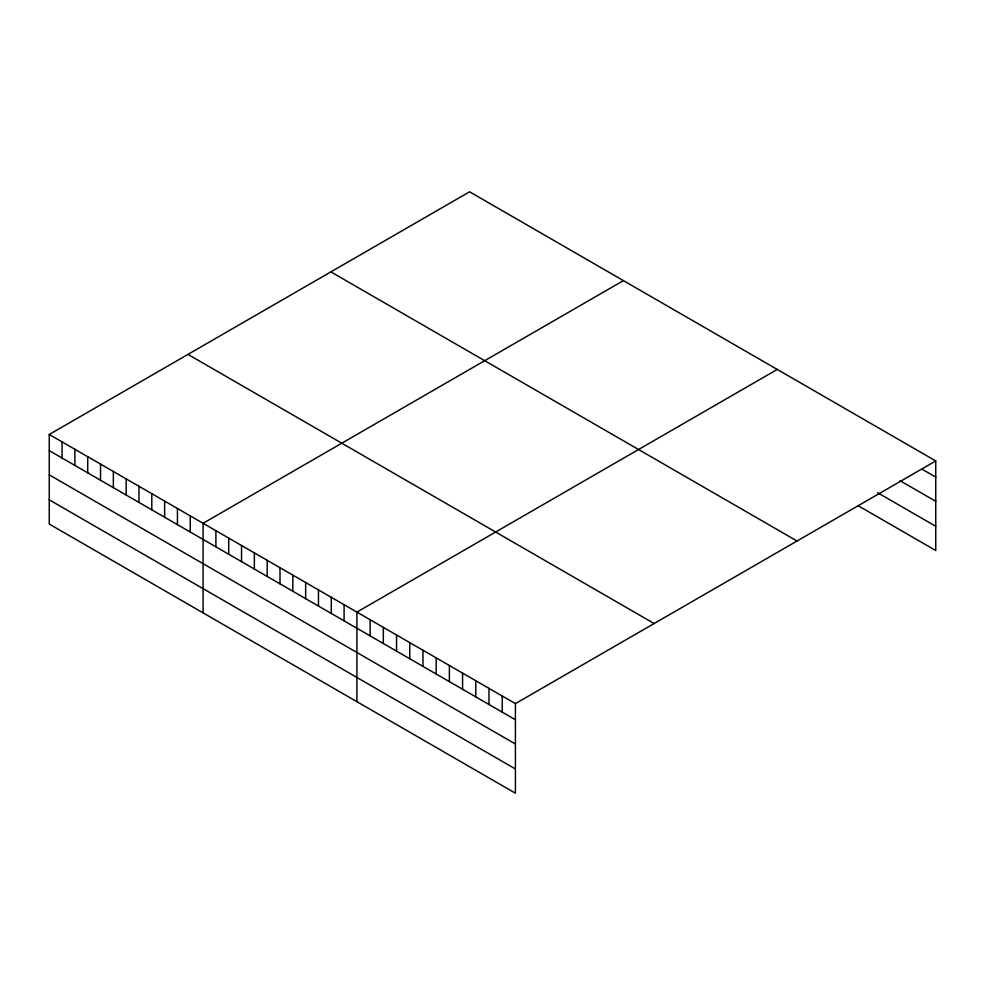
<?xml version="1.0" encoding="UTF-8"?>
<svg xmlns="http://www.w3.org/2000/svg" width="985" height="985" viewBox="0 0 985 985"><rect width="100%" height="100%" fill="white"/><g stroke="black" fill="none" stroke-linecap="round" stroke-linejoin="round"><path stroke-width="1.48" d="M49.25 434.483L515.414 703.622L515.414 793.196L49.25 524.057L49.25 434.483L469.586 191.804L935.75 460.943L935.75 550.516L857.824 505.527M623.419 280.614L203.082 523.294L203.082 612.879M777.251 369.437L356.915 612.116L356.915 701.689M515.414 703.622L935.75 460.943M922.539 469.463L935.75 477.085M900.093 480.729L935.75 501.316M877.635 492.734L935.75 526.285M330.874 271.885L797.037 541.024M187.963 354.391L654.126 623.53M49.25 450.625L515.414 719.764M49.25 474.856L515.414 743.995M49.25 499.826L515.414 768.965M502.215 695.989L502.215 712.143M489.003 688.367L489.003 704.509M475.792 680.746L475.792 696.887M462.581 673.112L462.581 689.266M449.382 665.491L449.382 681.632M436.17 657.869L436.17 674.011M422.959 650.235L422.959 666.389M409.748 642.614L409.748 658.756M396.549 634.993L396.549 651.134M383.337 627.359L383.337 643.513M370.126 619.737L370.126 635.879M344.097 604.704L344.097 620.858M331.28 597.304L331.28 613.458M318.463 589.904L318.463 606.046M305.646 582.504L305.646 598.646M292.828 575.105L292.828 591.246M279.999 567.705L279.999 583.846M267.181 560.305L267.181 576.447M254.364 552.905L254.364 569.047M241.547 545.493L241.547 561.647M228.729 538.093L228.729 554.247M215.9 530.693L215.9 546.847M190.265 515.894L190.265 532.035M177.448 508.494L177.448 524.636M164.63 501.094L164.63 517.236M151.801 493.694L151.801 509.836M138.983 486.282L138.983 502.436M126.166 478.882L126.166 495.036M113.349 471.483L113.349 487.637M100.532 464.083L100.532 480.224M87.714 456.683L87.714 472.825M74.885 449.283L74.885 465.425M62.067 441.883L62.067 458.025"/></g></svg>
